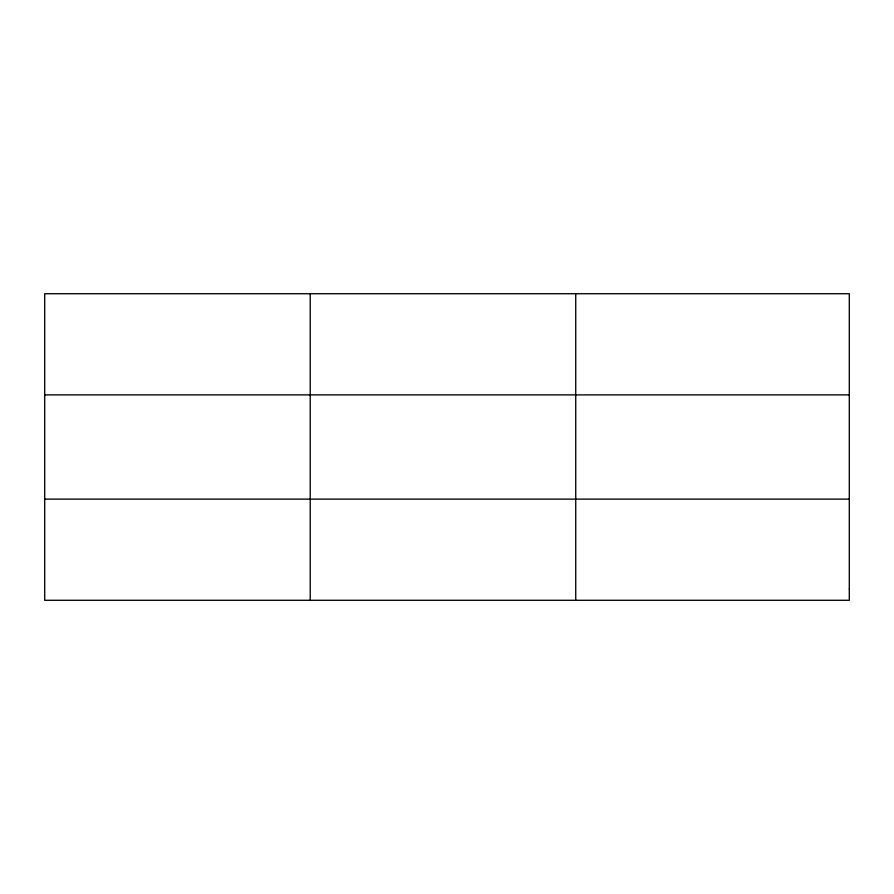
<?xml version="1.0" encoding="UTF-8"?>
<svg xmlns="http://www.w3.org/2000/svg" width="894" height="894" viewBox="0 0 894 894"><rect width="100%" height="100%" fill="white"/><g stroke="black" fill="none" stroke-linecap="round" stroke-linejoin="round"><path stroke-width="1.34" d="M310.218 600.287L310.218 293.713M575.736 600.287L575.736 293.713M44.7 394.88L849.3 394.88M44.7 499.12L849.3 499.12M849.3 589.045L849.3 600.287L44.7 600.287L44.7 293.713L849.3 293.713L849.3 589.045"/></g></svg>
